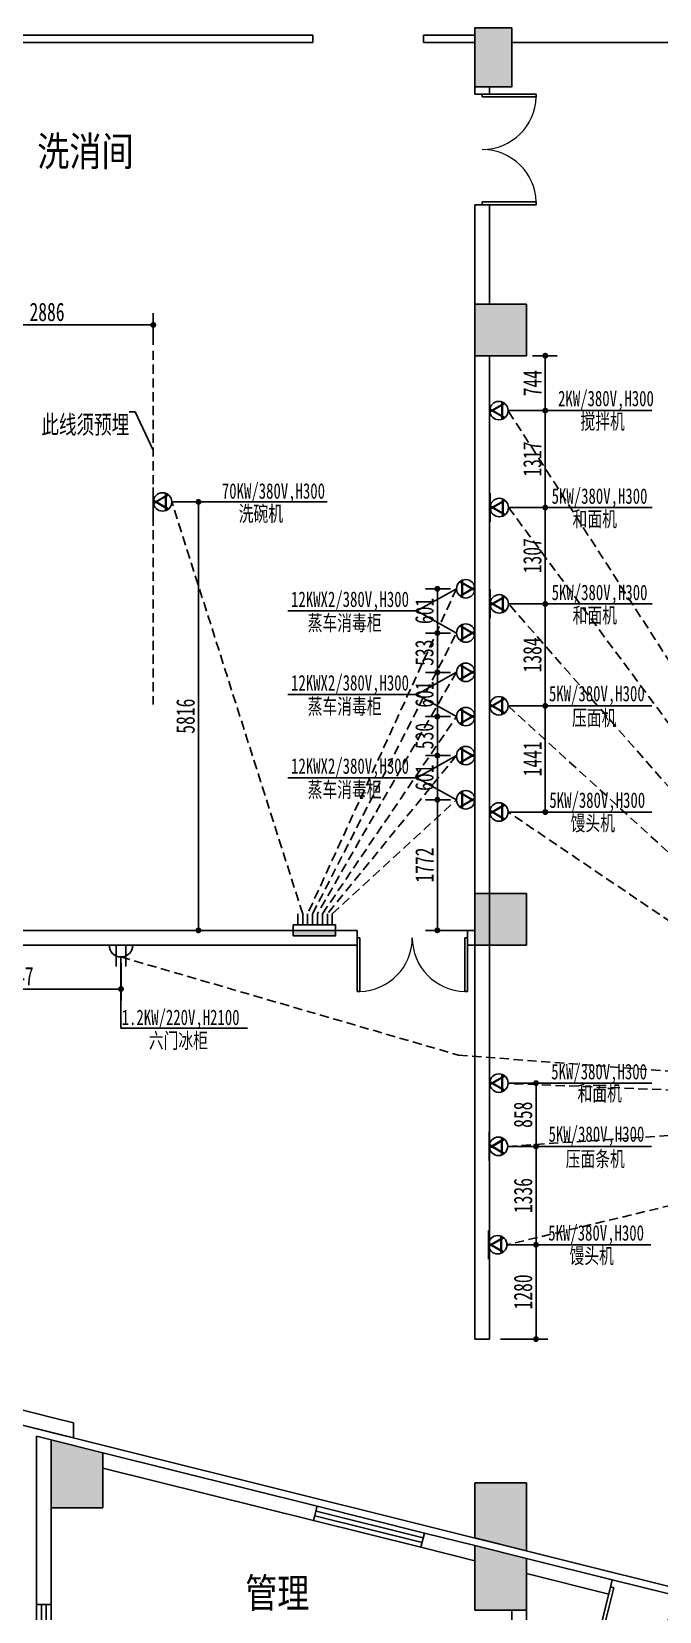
# Model space of a CAD drawing. Header units: inches. Extents: x -584 to 1446124, y -108140 to 99637.
# Drawn here: x 1113857 to 1122378, y 61104 to 82549 of the extents above; entities that cross this region are included whole.
import ezdxf

# ---------------------------------------------------------------- set-up
doc = ezdxf.new("R2010")
doc.units = ezdxf.units.IN
doc.header["$MEASUREMENT"] = 0
doc.linetypes.add('DASH', pattern=[0.35, 0.25, -0.1])
doc.linetypes.add('HIDDEN', pattern=[0.375, 0.25, -0.125])
for name, color, linetype in [('COLUMN', 6, 'Continuous'), ('PUB_HATCH', 8, 'Continuous'), ('PUB_TEXT', 151, 'Continuous'), ('ROOM_NAME', 7, 'Continuous'), ('STAIR', 6, 'Continuous'), ('WALL', 7, 'Continuous'), ('WINDOW', 3, 'Continuous'), ('供排水', 4, 'Continuous'), ('厨房设备', 7, 'Continuous'), ('电位', 1, 'Continuous')]:
    doc.layers.add(name, color=color, linetype=linetype)
doc.styles.get("Standard").update_dxf_attribs({"font": '', "width": 0.7, "height": 250})
doc.styles.add('STYLE4', font='', dxfattribs={"width": 0.7, "height": 180})
doc.styles.add('宋体', font='', dxfattribs={"width": 0.8})
doc.styles.get('Standard').set_extended_font_data('NSimSun')
doc.styles.get('STYLE4').set_extended_font_data('NSimSun')
doc.styles.get('宋体').set_extended_font_data('NSimSun')
doc.dimstyles.new('电路', dxfattribs={"dimscale": 80, "dimtxt": 2.5, "dimasz": 1, "dimexe": 2, "dimexo": 1, "dimtad": 1, "dimdec": 0, "dimtxsty": 'Standard', "dimblk": 'DOT', "dimcen": 1, "dimclrd": 6, "dimclre": 6, "dimclrt": 6, "dimadec": 0, "dimazin": 0, "dimtfac": 1, "dimtdec": 0, "dimtmove": 0, "dimatfit": 3, "dimfxl": 0, "dimarcsym": 0})

# ---------------------------------------------------------------- blocks, each defined once
blk = doc.blocks.new('_FZH')
at = {"layer": 'WALL'}
blk.add_lwpolyline([(-0.5, -0.5), (0.5, -0.5), (0.5, 0.5), (-0.5, 0.5)], close=True, dxfattribs=at)
blk.add_solid([(-0.5, -0.5), (0.5, -0.5), (-0.5, 0.5), (0.5, 0.5)], dxfattribs=at)
blk = doc.blocks.new('$TCHSYS$WIN2D')
for p, q in [((-0.5, 0.5), (0.5, 0.5)), ((-0.5, 0.5), (-0.5, -0.5)), ((0.5, 0.5), (0.5, -0.5)), ((0.5, 0.167), (-0.5, 0.167)), ((0.5, -0.167), (-0.5, -0.167)), ((-0.5, -0.5), (0.5, -0.5))]:
    blk.add_line(p, q)
blk = doc.blocks.new('$DorLib2D$00000002')
for p, q in [((-0.5, 0), (-0.5, 0.4875)), ((-0.475, 0.4875), (-0.5, 0.4875)), ((-0.475, 0), (-0.475, 0.4875)), ((0.475, 0), (0.475, 0.4875)), ((0.475, 0.4875), (0.5, 0.4875)), ((0.5, 0), (0.5, 0.4875)), ((-0.5, 0), (-0.475, 0)), ((0.5, 0), (0.475, 0))]:
    blk.add_line(p, q)
at = {"lineweight": 13}
for centre, start, end in [((-0.4875, 0), 0, 88.53072), ((0.4875, 0), 91.46928, 180)]:
    blk.add_arc(centre, 0.4875, start, end, dxfattribs=at)
blk = doc.blocks.new('A$C14B745F9')
at = {"layer": '电位'}
for p, q in [((0, 503), (0, 0)), ((1, 233), (257, 381)), ((3, 222), (266, 374)), ((266, 129), (3, 281)), ((215, 404), (215, 99)), ((226, 399), (226, 104)), ((257, 122), (1, 270))]:
    blk.add_line(p, q, dxfattribs=at)
blk.add_circle((161, 252), 161, dxfattribs=at)
blk = doc.blocks.new('A$C45DF5A34')
at = {"layer": '电位', "color": 4, "rotation": 90}
blk.add_blockref('A$C14B745F9', (503, 0), dxfattribs=at)
blk = doc.blocks.new('A$C719F3E81')
at = {"layer": '电位', "color": 4, "rotation": 180}
blk.add_blockref('A$C45DF5A34', (503, 323), dxfattribs=at)
blk = doc.blocks.new('A$C2F906CB9')
at = {"layer": '电位', "color": 1, "ltscale": 400}
blk.add_blockref('A$C719F3E81', (0, 0), dxfattribs=at)
blk = doc.blocks.new('A$C6BFE34A6')
at = {"layer": '电位', "xscale": 0.777089783281734, "yscale": 0.777089783281734, "zscale": 0.777089783281734}
blk.add_blockref('A$C2F906CB9', (0, 0), dxfattribs=at)
blk = doc.blocks.new('A$C67150746')
at = {"layer": '供排水', "color": 1, "rotation": 270}
blk.add_blockref('A$C6BFE34A6', (0, 391), dxfattribs=at)
blk = doc.blocks.new('A$C51460DDB')
at = {"layer": '电位', "linetype": 'ByBlock', "xscale": -1}
blk.add_blockref('A$C67150746', (251, 0), dxfattribs=at)
blk = doc.blocks.new('A$C75EF68A1')
at = {"layer": 'WALL', "color": 5, "rotation": 180}
blk.add_blockref('A$C51460DDB', (251, 391), dxfattribs=at)
blk = doc.blocks.new('A$C776A0E82')
at = {"layer": '电位', "color": 6}
blk.add_blockref('A$C75EF68A1', (0, 0), dxfattribs=at)
blk = doc.blocks.new('A$C12B31555')
at = {"layer": '电位', "color": 6, "rotation": 270}
blk.add_blockref('A$C776A0E82', (0, 251), dxfattribs=at)
blk = doc.blocks.new('A$C380528E4')
at = {"layer": '电位', "color": 6, "rotation": 180}
blk.add_blockref('A$C12B31555', (391, 251), dxfattribs=at)
blk = doc.blocks.new('_DOT')
at = {"color": 0, "linetype": 'ByBlock'}
blk.add_line((-0.5, 0), (-1, 0), dxfattribs=at)
at = {"color": 0, "linetype": 'ByBlock', "const_width": 0.5}
blk.add_lwpolyline([(-0.25, 0, 1), (0.25, 0, 1)], format="xyb", close=True, dxfattribs=at)
blk = doc.blocks.new('*D330')
at = {"layer": 'Defpoints', "color": 0, "transparency": 16777216}
for p in [(1115760, 76164), (1116122, 76164), (1116027, 70349)]:
    blk.add_point(p, dxfattribs=at)
at = {"layer": '电位', "color": 6, "lineweight": -2, "transparency": 16777216}
for p, q in [((1115840, 76164), (1116282, 76164)), ((1116122, 70429), (1116122, 76084)), ((1116107, 70349), (1116282, 70349))]:
    blk.add_line(p, q, dxfattribs=at)
at = {"layer": '电位', "color": 6, "lineweight": -2, "transparency": 16777216, "xscale": 80, "yscale": 80, "zscale": 80}
for p, rotation in [((1116122, 76164), 90), ((1116122, 70349), 270)]:
    blk.add_blockref('_DOT', p, dxfattribs=dict(at, rotation=rotation))
at = {"layer": '电位', "color": 6, "transparency": 16777216, "insert": (1115947, 73256), "char_height": 250, "attachment_point": 5, "rotation": 90}
blk.add_mtext('5816', dxfattribs=at)
blk = doc.blocks.new('*D331')
at = {"layer": 'Defpoints', "color": 0, "transparency": 16777216}
for p in [(1112624, 78567), (1112624, 78217), (1115509, 78217)]:
    blk.add_point(p, dxfattribs=at)
at = {"layer": '电位', "color": 6, "lineweight": -2, "transparency": 16777216}
for p, q in [((1112624, 78297), (1112624, 78727)), ((1115509, 78297), (1115509, 78727)), ((1115429, 78567), (1112704, 78567))]:
    blk.add_line(p, q, dxfattribs=at)
at = {"layer": '电位', "color": 6, "lineweight": -2, "transparency": 16777216, "xscale": 80, "yscale": 80, "zscale": 80, "rotation": 180}
blk.add_blockref('_DOT', (1112624, 78567), dxfattribs=at)
at = {"layer": '电位', "color": 6, "lineweight": -2, "transparency": 16777216, "xscale": 80, "yscale": 80, "zscale": 80}
blk.add_blockref('_DOT', (1115509, 78567), dxfattribs=at)
at = {"layer": '电位', "color": 6, "transparency": 16777216, "insert": (1114067, 78742), "char_height": 250, "attachment_point": 5}
blk.add_mtext('2886', dxfattribs=at)
blk = doc.blocks.new('*D332')
at = {"layer": 'Defpoints', "color": 0, "transparency": 16777216}
for p in [(1119364, 72121), (1119623, 72121), (1119874, 70349)]:
    blk.add_point(p, dxfattribs=at)
at = {"layer": '电位', "color": 6, "lineweight": -2, "transparency": 16777216}
for p, q in [((1119543, 72121), (1119204, 72121)), ((1119364, 70429), (1119364, 72041)), ((1119794, 70349), (1119204, 70349))]:
    blk.add_line(p, q, dxfattribs=at)
at = {"layer": '电位', "color": 6, "lineweight": -2, "transparency": 16777216, "xscale": 80, "yscale": 80, "zscale": 80}
for p, rotation in [((1119364, 72121), 90), ((1119364, 70349), 270)]:
    blk.add_blockref('_DOT', p, dxfattribs=dict(at, rotation=rotation))
at = {"layer": '电位', "color": 6, "transparency": 16777216, "insert": (1119189, 71235), "char_height": 250, "attachment_point": 5, "rotation": 90}
blk.add_mtext('1772', dxfattribs=at)
blk = doc.blocks.new('*D333')
at = {"layer": 'Defpoints', "color": 0, "transparency": 16777216}
for p in [(1119364, 72721), (1119623, 72721), (1119623, 72121)]:
    blk.add_point(p, dxfattribs=at)
at = {"layer": '电位', "color": 6, "lineweight": -2, "transparency": 16777216}
for p, q in [((1119543, 72721), (1119204, 72721)), ((1119364, 72201), (1119364, 72641)), ((1119543, 72121), (1119204, 72121))]:
    blk.add_line(p, q, dxfattribs=at)
at = {"layer": '电位', "color": 6, "lineweight": -2, "transparency": 16777216, "xscale": 80, "yscale": 80, "zscale": 80}
for p, rotation in [((1119364, 72721), 90), ((1119364, 72121), 270)]:
    blk.add_blockref('_DOT', p, dxfattribs=dict(at, rotation=rotation))
at = {"layer": '电位', "color": 6, "transparency": 16777216, "insert": (1119189, 72421), "char_height": 250, "attachment_point": 5, "rotation": 90}
blk.add_mtext('601', dxfattribs=at)
blk = doc.blocks.new('*D334')
at = {"layer": 'Defpoints', "color": 0, "transparency": 16777216}
for p in [(1119364, 73251), (1119623, 73251), (1119623, 72721)]:
    blk.add_point(p, dxfattribs=at)
at = {"layer": '电位', "color": 6, "lineweight": -2, "transparency": 16777216}
for p, q in [((1119543, 73251), (1119204, 73251)), ((1119364, 72801), (1119364, 73171)), ((1119543, 72721), (1119204, 72721))]:
    blk.add_line(p, q, dxfattribs=at)
at = {"layer": '电位', "color": 6, "lineweight": -2, "transparency": 16777216, "xscale": 80, "yscale": 80, "zscale": 80}
for p, rotation in [((1119364, 73251), 90), ((1119364, 72721), 270)]:
    blk.add_blockref('_DOT', p, dxfattribs=dict(at, rotation=rotation))
at = {"layer": '电位', "color": 6, "transparency": 16777216, "insert": (1119189, 72986), "char_height": 250, "attachment_point": 5, "rotation": 90}
blk.add_mtext('530', dxfattribs=at)
blk = doc.blocks.new('*D335')
at = {"layer": 'Defpoints', "color": 0, "transparency": 16777216}
for p in [(1119364, 73851), (1119623, 73851), (1119623, 73251)]:
    blk.add_point(p, dxfattribs=at)
at = {"layer": '电位', "color": 6, "lineweight": -2, "transparency": 16777216}
for p, q in [((1119543, 73851), (1119204, 73851)), ((1119364, 73331), (1119364, 73771)), ((1119543, 73251), (1119204, 73251))]:
    blk.add_line(p, q, dxfattribs=at)
at = {"layer": '电位', "color": 6, "lineweight": -2, "transparency": 16777216, "xscale": 80, "yscale": 80, "zscale": 80}
for p, rotation in [((1119364, 73851), 90), ((1119364, 73251), 270)]:
    blk.add_blockref('_DOT', p, dxfattribs=dict(at, rotation=rotation))
at = {"layer": '电位', "color": 6, "transparency": 16777216, "insert": (1119189, 73551), "char_height": 250, "attachment_point": 5, "rotation": 90}
blk.add_mtext('601', dxfattribs=at)
blk = doc.blocks.new('*D336')
at = {"layer": 'Defpoints', "color": 0, "transparency": 16777216}
for p in [(1119364, 74385), (1119623, 74385), (1119623, 73851)]:
    blk.add_point(p, dxfattribs=at)
at = {"layer": '电位', "color": 6, "lineweight": -2, "transparency": 16777216}
for p, q in [((1119543, 74385), (1119204, 74385)), ((1119364, 73931), (1119364, 74305)), ((1119543, 73851), (1119204, 73851))]:
    blk.add_line(p, q, dxfattribs=at)
at = {"layer": '电位', "color": 6, "lineweight": -2, "transparency": 16777216, "xscale": 80, "yscale": 80, "zscale": 80}
for p, rotation in [((1119364, 74385), 90), ((1119364, 73851), 270)]:
    blk.add_blockref('_DOT', p, dxfattribs=dict(at, rotation=rotation))
at = {"layer": '电位', "color": 6, "transparency": 16777216, "insert": (1119189, 74118), "char_height": 250, "attachment_point": 5, "rotation": 90}
blk.add_mtext('533', dxfattribs=at)
blk = doc.blocks.new('*D337')
at = {"layer": 'Defpoints', "color": 0, "transparency": 16777216}
for p in [(1119364, 74985), (1119623, 74985), (1119623, 74385)]:
    blk.add_point(p, dxfattribs=at)
at = {"layer": '电位', "color": 6, "lineweight": -2, "transparency": 16777216}
for p, q in [((1119543, 74985), (1119204, 74985)), ((1119364, 74465), (1119364, 74905)), ((1119543, 74385), (1119204, 74385))]:
    blk.add_line(p, q, dxfattribs=at)
at = {"layer": '电位', "color": 6, "lineweight": -2, "transparency": 16777216, "xscale": 80, "yscale": 80, "zscale": 80}
for p, rotation in [((1119364, 74985), 90), ((1119364, 74385), 270)]:
    blk.add_blockref('_DOT', p, dxfattribs=dict(at, rotation=rotation))
at = {"layer": '电位', "color": 6, "transparency": 16777216, "insert": (1119189, 74685), "char_height": 250, "attachment_point": 5, "rotation": 90}
blk.add_mtext('601', dxfattribs=at)
blk = doc.blocks.new('*D340')
at = {"layer": 'Defpoints', "color": 0, "transparency": 16777216}
for p in [(1120574, 78149), (1120325, 77404), (1120829, 77404)]:
    blk.add_point(p, dxfattribs=at)
at = {"layer": '电位', "color": 6, "lineweight": -2, "transparency": 16777216}
for p, q in [((1120654, 78149), (1120989, 78149)), ((1120829, 78069), (1120829, 77484)), ((1120405, 77404), (1120989, 77404))]:
    blk.add_line(p, q, dxfattribs=at)
at = {"layer": '电位', "color": 6, "lineweight": -2, "transparency": 16777216, "xscale": 80, "yscale": 80, "zscale": 80}
for p, rotation in [((1120829, 78149), 90), ((1120829, 77404), 270)]:
    blk.add_blockref('_DOT', p, dxfattribs=dict(at, rotation=rotation))
at = {"layer": '电位', "color": 6, "transparency": 16777216, "insert": (1120654, 77776), "char_height": 250, "attachment_point": 5, "rotation": 90}
blk.add_mtext('744', dxfattribs=at)
blk = doc.blocks.new('*D341')
at = {"layer": 'Defpoints', "color": 0, "transparency": 16777216}
for p in [(1120325, 77404), (1120330, 76088), (1120829, 76088)]:
    blk.add_point(p, dxfattribs=at)
at = {"layer": '电位', "color": 6, "lineweight": -2, "transparency": 16777216}
for p, q in [((1120405, 77404), (1120989, 77404)), ((1120829, 77324), (1120829, 76168)), ((1120410, 76088), (1120989, 76088))]:
    blk.add_line(p, q, dxfattribs=at)
at = {"layer": '电位', "color": 6, "lineweight": -2, "transparency": 16777216, "xscale": 80, "yscale": 80, "zscale": 80}
for p, rotation in [((1120829, 77404), 90), ((1120829, 76088), 270)]:
    blk.add_blockref('_DOT', p, dxfattribs=dict(at, rotation=rotation))
at = {"layer": '电位', "color": 6, "transparency": 16777216, "insert": (1120654, 76746), "char_height": 250, "attachment_point": 5, "rotation": 90}
blk.add_mtext('1317', dxfattribs=at)
blk = doc.blocks.new('*D342')
at = {"layer": 'Defpoints', "color": 0, "transparency": 16777216}
for p in [(1120330, 76088), (1120331, 74780), (1120829, 74780)]:
    blk.add_point(p, dxfattribs=at)
at = {"layer": '电位', "color": 6, "lineweight": -2, "transparency": 16777216}
for p, q in [((1120410, 76088), (1120989, 76088)), ((1120829, 76008), (1120829, 74860)), ((1120411, 74780), (1120989, 74780))]:
    blk.add_line(p, q, dxfattribs=at)
at = {"layer": '电位', "color": 6, "lineweight": -2, "transparency": 16777216, "xscale": 80, "yscale": 80, "zscale": 80}
for p, rotation in [((1120829, 76088), 90), ((1120829, 74780), 270)]:
    blk.add_blockref('_DOT', p, dxfattribs=dict(at, rotation=rotation))
at = {"layer": '电位', "color": 6, "transparency": 16777216, "insert": (1120654, 75434), "char_height": 250, "attachment_point": 5, "rotation": 90}
blk.add_mtext('1307', dxfattribs=at)
blk = doc.blocks.new('*D343')
at = {"layer": 'Defpoints', "color": 0, "transparency": 16777216}
for p in [(1120331, 74780), (1120325, 73396), (1120829, 73396)]:
    blk.add_point(p, dxfattribs=at)
at = {"layer": '电位', "color": 6, "lineweight": -2, "transparency": 16777216}
for p, q in [((1120411, 74780), (1120989, 74780)), ((1120829, 74700), (1120829, 73476)), ((1120405, 73396), (1120989, 73396))]:
    blk.add_line(p, q, dxfattribs=at)
at = {"layer": '电位', "color": 6, "lineweight": -2, "transparency": 16777216, "xscale": 80, "yscale": 80, "zscale": 80}
for p, rotation in [((1120829, 74780), 90), ((1120829, 73396), 270)]:
    blk.add_blockref('_DOT', p, dxfattribs=dict(at, rotation=rotation))
at = {"layer": '电位', "color": 6, "transparency": 16777216, "insert": (1120654, 74088), "char_height": 250, "attachment_point": 5, "rotation": 90}
blk.add_mtext('1384', dxfattribs=at)
blk = doc.blocks.new('*D344')
at = {"layer": 'Defpoints', "color": 0, "transparency": 16777216}
for p in [(1120325, 73396), (1120325, 71955), (1120829, 71955)]:
    blk.add_point(p, dxfattribs=at)
at = {"layer": '电位', "color": 6, "lineweight": -2, "transparency": 16777216}
for p, q in [((1120405, 73396), (1120989, 73396)), ((1120829, 73316), (1120829, 72035)), ((1120405, 71955), (1120989, 71955))]:
    blk.add_line(p, q, dxfattribs=at)
at = {"layer": '电位', "color": 6, "lineweight": -2, "transparency": 16777216, "xscale": 80, "yscale": 80, "zscale": 80}
for p, rotation in [((1120829, 73396), 90), ((1120829, 71955), 270)]:
    blk.add_blockref('_DOT', p, dxfattribs=dict(at, rotation=rotation))
at = {"layer": '电位', "color": 6, "transparency": 16777216, "insert": (1120654, 72676), "char_height": 250, "attachment_point": 5, "rotation": 90}
blk.add_mtext('1441', dxfattribs=at)
blk = doc.blocks.new('*D345')
at = {"layer": 'Defpoints', "color": 0, "transparency": 16777216}
for p in [(1120309, 66081), (1120703, 66081), (1120074, 64801)]:
    blk.add_point(p, dxfattribs=at)
at = {"layer": '电位', "color": 6, "lineweight": -2, "transparency": 16777216}
for p, q in [((1120389, 66081), (1120863, 66081)), ((1120703, 64881), (1120703, 66001)), ((1120223, 64801), (1120863, 64801))]:
    blk.add_line(p, q, dxfattribs=at)
at = {"layer": '电位', "color": 6, "lineweight": -2, "transparency": 16777216, "xscale": 80, "yscale": 80, "zscale": 80}
for p, rotation in [((1120703, 66081), 90), ((1120703, 64801), 270)]:
    blk.add_blockref('_DOT', p, dxfattribs=dict(at, rotation=rotation))
at = {"layer": '电位', "color": 6, "transparency": 16777216, "insert": (1120528, 65441), "char_height": 250, "attachment_point": 5, "rotation": 90}
blk.add_mtext('1280', dxfattribs=at)
blk = doc.blocks.new('*D346')
at = {"layer": 'Defpoints', "color": 0, "transparency": 16777216}
for p in [(1120320, 67417), (1120703, 67417), (1120309, 66081)]:
    blk.add_point(p, dxfattribs=at)
at = {"layer": '电位', "color": 6, "lineweight": -2, "transparency": 16777216}
for p, q in [((1120400, 67417), (1120863, 67417)), ((1120703, 66161), (1120703, 67337)), ((1120389, 66081), (1120863, 66081))]:
    blk.add_line(p, q, dxfattribs=at)
at = {"layer": '电位', "color": 6, "lineweight": -2, "transparency": 16777216, "xscale": 80, "yscale": 80, "zscale": 80}
for p, rotation in [((1120703, 67417), 90), ((1120703, 66081), 270)]:
    blk.add_blockref('_DOT', p, dxfattribs=dict(at, rotation=rotation))
at = {"layer": '电位', "color": 6, "transparency": 16777216, "insert": (1120528, 66749), "char_height": 250, "attachment_point": 5, "rotation": 90}
blk.add_mtext('1336', dxfattribs=at)
blk = doc.blocks.new('*D347')
at = {"layer": 'Defpoints', "color": 0, "transparency": 16777216}
for p in [(1120325, 68275), (1120703, 68275), (1120320, 67417)]:
    blk.add_point(p, dxfattribs=at)
at = {"layer": '电位', "color": 6, "lineweight": -2, "transparency": 16777216}
for p, q in [((1120405, 68275), (1120863, 68275)), ((1120703, 67497), (1120703, 68195)), ((1120400, 67417), (1120863, 67417))]:
    blk.add_line(p, q, dxfattribs=at)
at = {"layer": '电位', "color": 6, "lineweight": -2, "transparency": 16777216, "xscale": 80, "yscale": 80, "zscale": 80}
for p, rotation in [((1120703, 68275), 90), ((1120703, 67417), 270)]:
    blk.add_blockref('_DOT', p, dxfattribs=dict(at, rotation=rotation))
at = {"layer": '电位', "color": 6, "transparency": 16777216, "insert": (1120528, 67846), "char_height": 250, "attachment_point": 5, "rotation": 90}
blk.add_mtext('858', dxfattribs=at)
blk = doc.blocks.new('A$C383973DD')
at = {"layer": '电位'}
for p, q in [((0, 0), (0, 503)), ((292, 316), (0, 316)), ((292, 187), (0, 187))]:
    blk.add_line(p, q, dxfattribs=at)
blk.add_arc((0, 252), 161, 270, 90, dxfattribs=at)
blk = doc.blocks.new('A$C7F97516A')
at = {"layer": '电位', "color": 4, "xscale": -1}
blk.add_blockref('A$C383973DD', (292, 0), dxfattribs=at)
blk = doc.blocks.new('A$C624B2101')
at = {"rotation": 180}
blk.add_blockref('A$C7F97516A', (292, 503), dxfattribs=at)
blk = doc.blocks.new('A$C76033D9E')
at = {"layer": '电位', "rotation": 180}
blk.add_blockref('A$C624B2101', (292, 503), dxfattribs=at)
blk = doc.blocks.new('A$C748C3124')
at = {"layer": '电位', "rotation": 90}
blk.add_blockref('A$C76033D9E', (503, 0), dxfattribs=at)
blk = doc.blocks.new('A$C42B0259F')
at = {"layer": '电位', "ltscale": 5, "xscale": -1, "rotation": 180}
blk.add_blockref('A$C748C3124', (0, 292), dxfattribs=at)
blk = doc.blocks.new('A$C46FF7360')
at = {"layer": '供排水', "color": 1, "rotation": 270}
blk.add_blockref('A$C42B0259F', (0, 503), dxfattribs=at)
blk = doc.blocks.new('A$C2916719F')
at = {"layer": '电位', "linetype": 'ByBlock', "rotation": 180}
blk.add_blockref('A$C46FF7360', (292, 503), dxfattribs=at)
blk = doc.blocks.new('A$C03132E9D')
at = {"layer": '电位', "linetype": 'ByBlock', "rotation": 270}
blk.add_blockref('A$C2916719F', (0, 292), dxfattribs=at)
blk = doc.blocks.new('A$C6B0667CD')
at = {"layer": '电位', "rotation": 89.99999999999999}
blk.add_blockref('A$C03132E9D', (292, 0), dxfattribs=at)
blk = doc.blocks.new('A$C1DA46B52')
at = {"layer": '电位', "xscale": -1, "rotation": 180}
blk.add_blockref('A$C6B0667CD', (0, 503), dxfattribs=at)
blk = doc.blocks.new('A$C30686D04')
at = {"layer": 'WALL', "color": 5, "rotation": 90}
blk.add_blockref('A$C1DA46B52', (503, 0), dxfattribs=at)
blk = doc.blocks.new('A$C10C2449B')
at = {"layer": 'WALL', "color": 5, "rotation": 90}
blk.add_blockref('A$C30686D04', (292, 0), dxfattribs=at)
blk = doc.blocks.new('A$C50093F6F')
at = {"layer": '电位', "rotation": 270}
blk.add_blockref('A$C10C2449B', (0, 292), dxfattribs=at)
blk = doc.blocks.new('A$C5F826928')
at = {"layer": '电位', "rotation": 270}
blk.add_blockref('A$C50093F6F', (0, 503), dxfattribs=at)
blk = doc.blocks.new('*D371')
at = {"layer": 'Defpoints', "color": 0, "transparency": 16777216}
for p in [(1112224, 70149), (1115071, 69987), (1115071, 69552)]:
    blk.add_point(p, dxfattribs=at)
at = {"layer": '电位', "color": 6, "lineweight": -2, "transparency": 16777216}
for p, q in [((1112224, 70032), (1112224, 69392)), ((1115071, 69907), (1115071, 69392)), ((1112304, 69552), (1114991, 69552))]:
    blk.add_line(p, q, dxfattribs=at)
at = {"layer": '电位', "color": 6, "lineweight": -2, "transparency": 16777216, "xscale": 80, "yscale": 80, "zscale": 80, "rotation": 180}
blk.add_blockref('_DOT', (1112224, 69552), dxfattribs=at)
at = {"layer": '电位', "color": 6, "lineweight": -2, "transparency": 16777216, "xscale": 80, "yscale": 80, "zscale": 80}
blk.add_blockref('_DOT', (1115071, 69552), dxfattribs=at)
at = {"layer": '电位', "color": 6, "transparency": 16777216, "insert": (1113647, 69727), "char_height": 250, "attachment_point": 5}
blk.add_mtext('2847', dxfattribs=at)

msp = doc.modelspace()

# ---------------------------------------------------------------- hatches: boundary and pattern name
at = {"layer": 'PUB_HATCH'}
for points in [[(1114123.9, 62509), (1114823.9, 62509), (1114823.9, 63256.6), (1114123.9, 63431.1)], [(1120573.9, 62848.2), (1119873.9, 62848.2), (1119873.9, 62100.6), (1120573.9, 61926)], [(1119874.2, 61123), (1120574.2, 61123), (1120574.2, 61822.9), (1119874.2, 61997.4)]]:
    msp.add_hatch(color=256, dxfattribs=at).paths.add_polyline_path(points)
at = {"layer": '电位'}
msp.add_hatch(color=1, dxfattribs=at).paths.add_polyline_path([(1117981.5, 70348.6), (1117408.4, 70348.6), (1117408.4, 70274.2), (1117981.5, 70274.2)])

# ---------------------------------------------------------------- linework, layer by layer
at = {"layer": 'COLUMN'}
for p, q in [((1114423.9, 63665.5), (1114150.6, 63733.6)), ((1114102.2, 63539.6), (1114423.9, 63459.4)), ((1114423.9, 63459.4), (1114423.9, 63665.5)), ((1114823.9, 63256.6), (1114123.9, 63431.1)), ((1114123.9, 63431.1), (1114123.9, 62509)), ((1114823.9, 62509), (1114823.9, 63256.6)), ((1120573.9, 62848.2), (1119873.9, 62848.2)), ((1119873.9, 62848.2), (1119873.9, 62100.6)), ((1120573.9, 61926), (1120573.9, 62848.2)), ((1114123.9, 62509), (1114823.9, 62509)), ((1119873.9, 62100.6), (1120573.9, 61926)), ((1120574.2, 61822.9), (1119874.2, 61997.4)), ((1119874.2, 61997.4), (1119874.2, 61123)), ((1120574.2, 61123), (1120574.2, 61822.9)), ((1119874.2, 61123), (1120574.2, 61123))]:
    msp.add_line(p, q, dxfattribs=at)
at = {"layer": 'STAIR', "color": 8, "ltscale": 3}
msp.add_line((1111923.9, 64082.7), (1136223.9, 58024), dxfattribs=at)
at = {"layer": 'WALL'}
for p, q in [((1117673.9, 82498.6), (1112223.9, 82498.6)), ((1112223.9, 82398.6), (1117673.9, 82398.6)), ((1117673.9, 82398.6), (1117673.9, 82498.6)), ((1119873.9, 82498.6), (1119173.9, 82498.6)), ((1119173.9, 82498.6), (1119173.9, 82398.6)), ((1119173.9, 82398.6), (1119873.9, 82398.6)), ((1128023.9, 82398.6), (1120373.9, 82398.6)), ((1119873.9, 81798.6), (1119873.9, 81698.6)), ((1120073.9, 81698.6), (1120073.9, 81798.6)), ((1119873.9, 81698.6), (1120073.9, 81698.6)), ((1120073.9, 80198.6), (1119873.9, 80198.6)), ((1119873.9, 80198.6), (1119873.9, 78848.6)), ((1120073.9, 78848.6), (1120073.9, 80198.6)), ((1119873.9, 64800.6), (1119873.9, 78148.6)), ((1120073.9, 64800.6), (1120073.9, 78148.6)), ((1118273.9, 70348.6), (1112623.9, 70348.6)), ((1118273.9, 70148.6), (1118273.9, 70348.6)), ((1119873.9, 70348.6), (1119773.9, 70348.6)), ((1119773.9, 70348.6), (1119773.9, 70148.6)), ((1112623.9, 70148.6), (1118273.9, 70148.6)), ((1119773.9, 70148.6), (1119873.9, 70148.6)), ((1112623.9, 64114.3), (1114150.6, 63733.6)), ((1112623.9, 63908.2), (1114102.2, 63539.6)), ((1114123.9, 63431.1), (1113923.9, 63481)), ((1113923.9, 63481), (1113923.9, 61198.6)), ((1114123.9, 61198.6), (1114123.9, 63225)), ((1117733.6, 62531.1), (1114823.9, 63256.6)), ((1114823.9, 63050.5), (1117685.2, 62337.1)), ((1117685.2, 62337.1), (1117733.6, 62531.1)), ((1119189, 62168.2), (1119140.6, 61974.2)), ((1119874.2, 61997.4), (1119189, 62168.2)), ((1119140.6, 61974.2), (1119874.2, 61791.3)), ((1121738.5, 61532.6), (1120574.2, 61822.9)), ((1120574.2, 61616.8), (1121690.2, 61338.5)), ((1121690.2, 61338.5), (1121738.5, 61532.6)), ((1113923.9, 61198.6), (1114123.9, 61198.6)), ((1120373.9, 61123), (1120373.9, 60598.6)), ((1120573.9, 60598.6), (1120573.9, 61123))]:
    msp.add_line(p, q, dxfattribs=at)
at = {"layer": 'WINDOW', "linetype": 'DASH'}
for p, q in [((1117673.9, 82498.6), (1117673.9, 82398.6)), ((1119173.9, 82398.6), (1119173.9, 82498.6))]:
    msp.add_line(p, q, dxfattribs=at)
at = {"layer": 'WINDOW'}
msp.add_line((1123485.1, 61097.1), (1121738.5, 61532.6), dxfattribs=at)
at = {"layer": '供排水', "color": 5, "linetype": 'HIDDEN', "ltscale": 500}
msp.add_line((1115509.5, 78216.6), (1115509.5, 73416.6), dxfattribs=at)
at = {"layer": '厨房设备'}
msp.add_line((1120073.9, 64800.6), (1119873.9, 64800.6), dxfattribs=at)
at = {"layer": '电位', "color": 4}
for p, q in [((1120324.6, 77404.3), (1122274.9, 77404.3)), ((1115760.3, 76164.2), (1117868.5, 76164.2)), ((1120330.4, 76087.7), (1122280.7, 76087.7)), ((1119623.1, 74985.4), (1119087.3, 74685.2)), ((1117335.8, 74685.2), (1119087.3, 74685.2)), ((1119087.3, 74685.2), (1119623.1, 74384.9)), ((1120330.6, 74780.2), (1122280.9, 74780.2)), ((1119623.1, 73851.4), (1119087.3, 73551.2)), ((1117335.8, 73551.2), (1119087.3, 73551.2)), ((1119087.3, 73551.2), (1119623.1, 73250.9)), ((1120324.6, 73396.2), (1122274.9, 73396.2)), ((1119623.1, 72721.4), (1119087.3, 72421.2)), ((1117335.8, 72421.2), (1119087.3, 72421.2)), ((1119087.3, 72421.2), (1119623.1, 72120.9)), ((1120324.6, 71955.2), (1122274.9, 71955.2)), ((1115070.6, 69987.2), (1115070.6, 69020.1)), ((1115070.6, 69020.1), (1116785.3, 69020.1)), ((1120324.6, 68274.7), (1122274.9, 68274.7)), ((1120319.7, 67416.8), (1122269.9, 67416.8)), ((1120309, 66080.9), (1122259.2, 66080.9))]:
    msp.add_line(p, q, dxfattribs=at)
at = {"layer": '电位', "linetype": 'HIDDEN', "ltscale": 500}
for p, q in [((1125871.8, 68769.4), (1120324.6, 77404.3)), ((1117536.6, 70572.9), (1115760.3, 76164.2)), ((1120330.4, 76087.7), (1125812.8, 68696)), ((1119623.1, 74985.4), (1117603.4, 70572.9)), ((1125735.1, 68597.1), (1120330.6, 74780.2)), ((1117670.3, 70572.9), (1119623.1, 74384.9)), ((1119623.1, 73851.4), (1117737.2, 70572.9)), ((1120324.6, 73396.2), (1125661, 68516.6)), ((1117804.1, 70572.9), (1119623.1, 73250.9)), ((1119623.1, 72721.4), (1117871, 70572.9)), ((1117937.8, 70572.9), (1119623.1, 72120.9)), ((1125643.5, 68357.3), (1120324.6, 71955.2)), ((1115070.6, 69987.2), (1119650.6, 68654.8)), ((1119650.6, 68654.8), (1127649.5, 68045.8)), ((1127649.5, 67978.9), (1120324.5, 68269.7)), ((1127649.5, 67845.1), (1120309, 66080.9)), ((1120319.7, 67416.8), (1127649.5, 67912))]:
    msp.add_line(p, q, dxfattribs=at)
at = {"layer": '电位'}
for p, q in [((1117469.7, 70422.9), (1117469.7, 70572.9)), ((1117536.6, 70422.9), (1117536.6, 70572.9)), ((1117603.4, 70422.9), (1117603.4, 70572.9)), ((1117670.3, 70422.9), (1117670.3, 70572.9)), ((1117737.2, 70422.9), (1117737.2, 70572.9)), ((1117804.1, 70422.9), (1117804.1, 70572.9)), ((1117871, 70422.9), (1117871, 70572.9)), ((1117937.8, 70422.9), (1117937.8, 70572.9)), ((1117408.4, 70348.6), (1117981.5, 70348.6))]:
    msp.add_line(p, q, dxfattribs=at)
msp.add_lwpolyline([(1117408.4, 70274.2), (1117408.4, 70422.9), (1117981.5, 70422.9), (1117981.5, 70274.2)], close=True, dxfattribs=at)

# ---------------------------------------------------------------- block references
at = {"layer": 'COLUMN', "xscale": 499.9999999953434, "yscale": 799.9999999967404, "zscale": 799.9999999967404, "rotation": 359.9999999997599}
msp.add_blockref('_FZH', (1120123.9, 82198.6), dxfattribs=at)
at = {"layer": 'COLUMN', "xscale": 700, "yscale": 700, "zscale": 700}
for p in [(1120223.9, 78498.6), (1120223.9, 70498.6)]:
    msp.add_blockref('_FZH', p, dxfattribs=at)
at = {"layer": 'WINDOW'}
for name, p, xscale, yscale, zscale, rotation in [('$DorLib2D$00000002', (1119973.9, 80948.6), -1500, -1500, -1500, 90), ('$TCHSYS$WIN2D', (1118437.1, 62252.7), -1500.000000000043, -200, -1500, 165.9999999767615), ('$DorLib2D$00000002', (1122587.6, 61217.8), 1800.000000000088, 1800, 1800, 165.999999976763), ('$TCHSYS$WIN2D', (1114023.9, 60898.6), -600, -200, -600, 90)]:
    msp.add_blockref(name, p, dxfattribs=dict(at, xscale=xscale, yscale=yscale, zscale=zscale, rotation=rotation))
at = {"layer": 'WINDOW', "xscale": -1500, "yscale": -1500, "zscale": -1500}
msp.add_blockref('$DorLib2D$00000002', (1119023.9, 70248.6), dxfattribs=at)
at = {"layer": '电位', "color": 6, "xscale": -1}
for p, rotation in [((1120324.6, 77599.7), 90), ((1115760.3, 76359.6), 90), ((1120330.4, 76283.1), 90), ((1119623.1, 74789.9), 270), ((1120330.6, 74975.7), 90), ((1119623.1, 74189.4), 270), ((1119623.1, 73656), 270), ((1120324.6, 73591.7), 90), ((1119623.1, 73055.5), 270), ((1119623.1, 72526), 270), ((1119623.1, 71925.5), 270), ((1120324.6, 72150.6), 90), ((1120324.6, 68470.1), 90), ((1120319.7, 67612.3), 90), ((1120309, 66276.4), 90)]:
    msp.add_blockref('A$C380528E4', p, dxfattribs=dict(at, rotation=rotation))
at = {"layer": '电位', "rotation": 90}
msp.add_blockref('A$C5F826928', (1115322.1, 69856.8), dxfattribs=at)

# ---------------------------------------------------------------- texts
at = {"layer": 'PUB_TEXT', "width": 0.8}
msp.add_text('管理', height=398.73, dxfattribs=at).set_placement((1116756.1, 61155.1))
at = {"layer": 'ROOM_NAME', "style": '宋体', "width": 0.8}
msp.add_text('洗消间', height=400, dxfattribs=at).set_placement((1113933.6, 80723.3))
at = {"layer": '供排水', "color": 6, "insert": (1115183.4, 77061.2), "char_height": 250, "attachment_point": 9}
msp.add_mtext('此线须预埋', dxfattribs=at)
at = {"layer": '电位', "color": 4, "style": 'STYLE4', "width": 0.7}
for s, rotation, p in [('2KW/380V,H300', 359.98979, (1121002.4, 77463.8)), ('搅拌机', 359.98979, (1121306.1, 77152.3)), ('70KW/380V,H300', 0.01021, (1116439.7, 76208.1)), ('5KW/380V,H300', 359.98979, (1120915.2, 76139.5)), ('洗碗机', 0.01021, (1116667.9, 75900.8)), ('和面机', 359.98979, (1121199.7, 75828)), ('5KW/380V,H300', 359.98979, (1120915.4, 74832)), ('12KWX2/380V,H300', 0.01021, (1117378.9, 74738.3)), ('蒸车消毒柜', 0.01021, (1117604.5, 74417.8)), ('和面机', 359.98979, (1121200, 74520.6)), ('12KWX2/380V,H300', 0.01021, (1117378.9, 73604.3)), ('5KW/380V,H300', 359.98979, (1120878.3, 73458.4)), ('蒸车消毒柜', 0.01021, (1117604.5, 73283.9)), ('压面机', 359.98979, (1121192.4, 73129.1)), ('12KWX2/380V,H300', 0.01021, (1117378.9, 72474.3)), ('蒸车消毒柜', 0.01021, (1117604.5, 72153.9)), ('5KW/380V,H300', 359.98979, (1120884.4, 72011.7)), ('馒头机', 359.98979, (1121172.8, 71700.3)), ('1.2KW/220V,H2100', 0.01021, (1115080.1, 69063.4)), ('六门冰柜', 0.01021, (1115448.3, 68747.6)), ('5KW/380V,H300', 359.98979, (1120909.4, 68326.5)), ('和面机', 359.98979, (1121266.2, 68032.8)), ('5KW/380V,H300', 359.98979, (1120873.3, 67479)), ('压面条机', 359.98979, (1121106.1, 67141.7)), ('5KW/380V,H300', 359.98979, (1120868.7, 66137.5)), ('馒头机', 359.98979, (1121157.1, 65826.1))]:
    msp.add_text(s, height=210, rotation=rotation, dxfattribs=at).set_placement(p)

# ---------------------------------------------------------------- dimensions: what is measured, and where the dimension line sits
at = {"layer": '电位', "color": 1}
for base, p1, p2, picture, middle in [((1112623.9, 78567.2), (1115509.5, 78216.6), (1112623.9, 78216.6), '*D331', (1114066.7, 78742.2)), ((1115070.6, 69551.5), (1112223.9, 70148.6), (1115070.6, 69987.2), '*D371', (1113647.2, 69726.5))]:
    dim = msp.add_linear_dim(base=base, p1=p1, p2=p2, dimstyle='电路', override={"dimfxl": 6, "dimfxlon": 1}, dxfattribs=at)
    dim.commit()
    dim.dimension.update_dxf_attribs({"geometry": picture, "text_midpoint": middle})
for base, p1, p2, override, picture, middle in [((1120828.7, 77404.3), (1120573.9, 78148.6), (1120324.6, 77404.3), {"dimfxl": 6, "dimfxlon": 1}, '*D340', (1120653.7, 77776.4)), ((1120828.7, 76087.7), (1120324.6, 77404.3), (1120330.4, 76087.7), {"dimtmove": 1, "dimfxl": 6, "dimfxlon": 1}, '*D341', (1120653.7, 76746)), ((1116121.6, 76164.2), (1116026.6, 70348.6), (1115760.3, 76164.2), {"dimfxl": 6, "dimfxlon": 1}, '*D330', (1115946.6, 73256.4)), ((1120828.7278, 74780.2109), (1120330.3881, 76087.6686), (1120330.6326, 74780.2109), {"dimtmove": 1, "dimfxl": 6, "dimfxlon": 1}, '*D342', (1120653.7278, 75433.9397)), ((1119363.7876736, 74985.4075393), (1119623.0629762, 74384.9075393), (1119623.0629762, 74985.4075393), {"dimtmove": 1, "dimfxl": 6, "dimfxlon": 1}, '*D337', (1119188.7876736, 74685.1575393)), ((1120828.7, 73396.2), (1120330.6, 74780.2), (1120324.6, 73396.2), {"dimtmove": 1, "dimfxl": 6, "dimfxlon": 1}, '*D343', (1120653.7, 74088.2)), ((1119363.7877, 74384.9075), (1119623.063, 73851.4494), (1119623.063, 74384.9075), {"dimtmove": 1, "dimfxl": 6, "dimfxlon": 1}, '*D336', (1119188.7877, 74118.1785)), ((1119363.7876736, 73851.449404), (1119623.0629762, 73250.949404), (1119623.0629762, 73851.449404), {"dimtmove": 1, "dimfxl": 6, "dimfxlon": 1}, '*D335', (1119188.7876736, 73551.199404)), ((1120828.7, 71955.2), (1120324.6, 73396.2), (1120324.6, 71955.2), {"dimtmove": 1, "dimfxl": 6, "dimfxlon": 1}, '*D344', (1120653.7, 72675.7)), ((1119363.7876736, 73250.949404), (1119623.0629762, 72721.449404), (1119623.0629762, 73250.949404), {"dimtmove": 1, "dimfxl": 6, "dimfxlon": 1}, '*D334', (1119188.7876736, 72986.199404)), ((1119363.7876736, 72721.449404), (1119623.0629762, 72120.949404), (1119623.0629762, 72721.449404), {"dimtmove": 1, "dimfxl": 6, "dimfxlon": 1}, '*D333', (1119188.7876736, 72421.199404)), ((1119363.8, 72120.9), (1119873.9, 70348.6), (1119623.1, 72120.9), {"dimfxl": 6, "dimfxlon": 1}, '*D332', (1119188.8, 71234.8)), ((1120703.2, 68274.7), (1120319.7, 67416.8), (1120324.6, 68274.7), {"dimtmove": 1, "dimfxl": 6, "dimfxlon": 1}, '*D347', (1120528.2, 67845.7)), ((1120703.2, 67416.8), (1120309, 66080.9), (1120319.7, 67416.8), {"dimtmove": 1, "dimfxl": 6, "dimfxlon": 1}, '*D346', (1120528.2, 66748.9)), ((1120703.2, 66080.9), (1120073.9, 64800.6), (1120309, 66080.9), {"dimfxl": 6, "dimfxlon": 1}, '*D345', (1120528.2, 65440.8))]:
    dim = msp.add_linear_dim(base=base, p1=p1, p2=p2, angle=90, dimstyle='电路', override=override, dxfattribs=at)
    dim.commit()
    dim.dimension.update_dxf_attribs({"geometry": picture, "text_midpoint": middle})

# ---------------------------------------------------------------- leaders
at = {"layer": '供排水', "annotation_type": 0, "has_hookline": 1, "hookline_direction": 1, "text_width": 1223.1}
msp.add_leader([(1115509.5, 76866.6), (1115263.4, 77386.2), (1115183.4, 77386.2)], dimstyle='电路', override={"dimgap": 0.625, "dimtad": 0}, dxfattribs=at)

doc.saveas('drawing.dxf')
